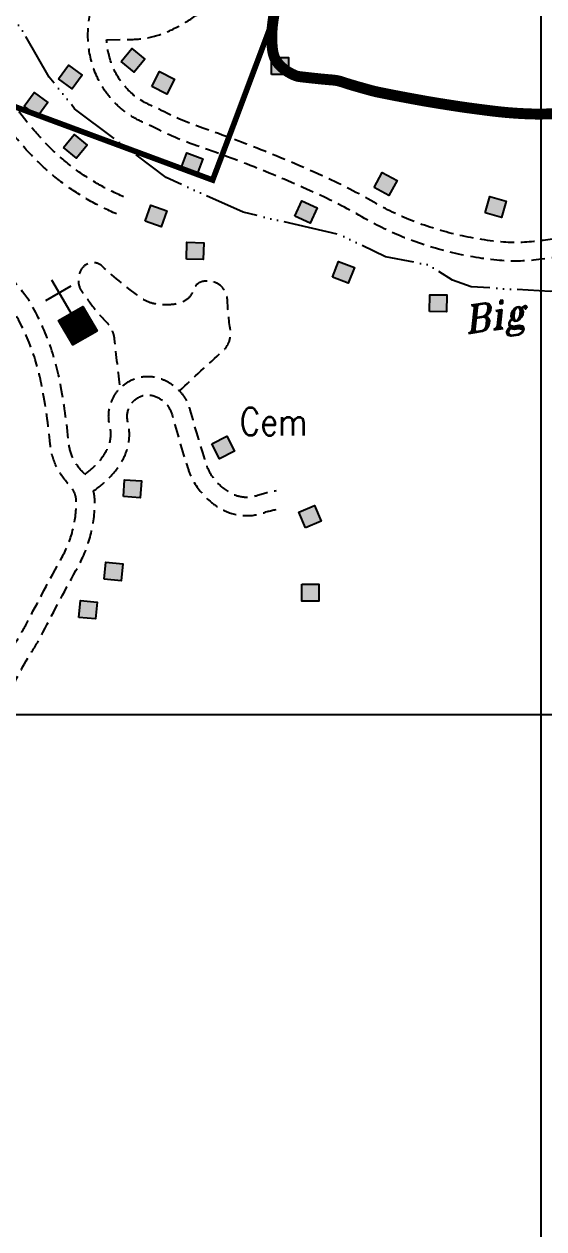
# Model space of a CAD drawing. Header units: inches. Extents: x 10131215 to 10153225, y 3476725 to 3491422.
# Drawn here: x 10149053 to 10150005, y 3481059 to 3483264 of the extents above; entities that cross this region are included whole.
import ezdxf

# ---------------------------------------------------------------- set-up
doc = ezdxf.new("R2010")
doc.units = ezdxf.units.IN
doc.header["$LTSCALE"] = 100
doc.header["$MEASUREMENT"] = 0
for name, pattern in [('CENTER2', [1.125, 0.75, -0.125, 0.125, -0.125]), ('DASHED2', [0.375, 0.25, -0.125]), ('STREAM', [1.5, 1, -0.125, 0, -0.125, 0, -0.125, 0, -0.125])]:
    doc.linetypes.add(name, pattern=pattern)
doc.layers.get('0').update_dxf_attribs({"color": 60, "linetype": 'CONTINUOUS'})
for name, color, linetype in [('BOUNDARY-CITY', 251, 'CENTER2'), ('BUILDINGS', 7, 'CONTINUOUS'), ('CEMETERIES', 7, 'DASHED2'), ('GRID COORDINATES-VA SOUTH NAD27', 252, 'CONTINUOUS'), ('OUTCROP-UPPER MASON-IMBODEN', 7, 'CONTINUOUS'), ('ROADS', 34, 'DASHED2'), ('WATER-SURFACE', 140, 'STREAM')]:
    doc.layers.add(name, color=color, linetype=linetype)
doc.styles.add('ROMANS', font='ROMANS.SHX')
doc.styles.add('ROMANT', font='ROMANT.SHX', dxfattribs={"width": 2063.613351134578, "height": 165.0890680907663})

# ---------------------------------------------------------------- blocks, each defined once
blk = doc.blocks.new('*X73')
at = {"color": 0}
for p, q in [((47489.65990348421, 45184.55070736015), (47541.28499398167, 45184.55070736015)), ((47489.65990348421, 45184.34420699816), (47541.28499398167, 45184.34420699816)), ((47489.65990348421, 45184.13770663617), (47541.28499398167, 45184.13770663617)), ((47489.65990348421, 45183.93120627418), (47541.28499398167, 45183.93120627418)), ((47489.65990348421, 45183.72470591219), (47541.28499398167, 45183.72470591219)), ((47489.65990348421, 45183.5182055502), (47541.28499398167, 45183.5182055502)), ((47489.65990348421, 45183.31170518821), (47541.28499398167, 45183.31170518821)), ((47489.65990348421, 45183.10520482623), (47541.28499398167, 45183.10520482623)), ((47489.65990348421, 45182.89870446423), (47541.28499398167, 45182.89870446423)), ((47489.65990348421, 45182.69220410225), (47541.28499398167, 45182.69220410225)), ((47489.65990348421, 45182.48570374025), (47541.28499398167, 45182.48570374025)), ((47489.65990348421, 45182.27920337826), (47541.28499398167, 45182.27920337826)), ((47489.65990348421, 45182.07270301627), (47541.28499398167, 45182.07270301627)), ((47489.65990348421, 45181.86620265427), (47541.28499398167, 45181.86620265427)), ((47489.65990348421, 45181.65970229229), (47541.28499398167, 45181.65970229229)), ((47489.65990348421, 45181.4532019303), (47541.28499398167, 45181.4532019303)), ((47489.65990348421, 45181.24670156831), (47541.28499398167, 45181.24670156831)), ((47489.65990348421, 45181.04020120632), (47541.28499398167, 45181.04020120632)), ((47489.65990348421, 45180.83370084433), (47541.28499398167, 45180.83370084433)), ((47489.65990348421, 45180.62720048234), (47541.28499398167, 45180.62720048234)), ((47489.65990348421, 45180.42070012035), (47541.28499398167, 45180.42070012035)), ((47489.65990348421, 45180.21419975837), (47541.28499398167, 45180.21419975837)), ((47489.65990348421, 45180.00769939637), (47541.28499398167, 45180.00769939637)), ((47489.65990348421, 45179.80119903439), (47541.28499398167, 45179.80119903439)), ((47489.65990348421, 45179.59469867239), (47541.28499398167, 45179.59469867239)), ((47489.65990348421, 45179.38819831041), (47541.28499398167, 45179.38819831041)), ((47489.65990348421, 45179.18169794841), (47541.28499398167, 45179.18169794841)), ((47489.65990348421, 45178.97519758643), (47541.28499398167, 45178.97519758643)), ((47489.65990348421, 45178.76869722443), (47541.28499398167, 45178.76869722443)), ((47489.65990348421, 45178.56219686244), (47541.28499398167, 45178.56219686244)), ((47489.65990348421, 45178.35569650045), (47541.28499398167, 45178.35569650045)), ((47489.65990348421, 45178.14919613846), (47541.28499398167, 45178.14919613846)), ((47489.65990348421, 45177.94269577647), (47541.28499398167, 45177.94269577647)), ((47489.65990348421, 45177.73619541448), (47541.28499398167, 45177.73619541448)), ((47489.65990348421, 45177.5296950525), (47541.28499398167, 45177.5296950525)), ((47489.65990348421, 45177.32319469051), (47541.28499398167, 45177.32319469051)), ((47489.65990348421, 45177.11669432851), (47541.28499398167, 45177.11669432851)), ((47489.65990348421, 45176.91019396653), (47541.28499398167, 45176.91019396653)), ((47489.65990348421, 45176.70369360453), (47541.28499398167, 45176.70369360453)), ((47489.65990348421, 45176.49719324255), (47541.28499398167, 45176.49719324255)), ((47489.65990348421, 45176.29069288056), (47541.28499398167, 45176.29069288056)), ((47489.65990348421, 45176.08419251857), (47541.28499398167, 45176.08419251857)), ((47489.65990348421, 45175.87769215658), (47541.28499398167, 45175.87769215658)), ((47489.65990348421, 45175.67119179458), (47541.28499398167, 45175.67119179458)), ((47489.65990348421, 45175.46469143259), (47541.28499398167, 45175.46469143259)), ((47489.65990348421, 45175.2581910706), (47541.28499398167, 45175.2581910706)), ((47489.65990348421, 45175.05169070861), (47541.28499398167, 45175.05169070861)), ((47489.65990348421, 45174.84519034663), (47541.28499398167, 45174.84519034663)), ((47489.65990348421, 45174.63868998464), (47541.28499398167, 45174.63868998464)), ((47489.65990348421, 45174.43218962265), (47541.28499398167, 45174.43218962265)), ((47489.65990348421, 45174.22568926066), (47541.28499398167, 45174.22568926066)), ((47489.65990348421, 45174.01918889867), (47541.28499398167, 45174.01918889867)), ((47489.65990348421, 45173.81268853667), (47541.28499398167, 45173.81268853667)), ((47489.65990348421, 45173.60618817469), (47541.28499398167, 45173.60618817469)), ((47489.65990348421, 45173.3996878127), (47541.28499398167, 45173.3996878127)), ((47489.65990348421, 45173.19318745071), (47541.28499398167, 45173.19318745071)), ((47489.65990348421, 45172.98668708872), (47541.28499398167, 45172.98668708872)), ((47489.65990348421, 45172.78018672673), (47541.28499398167, 45172.78018672673)), ((47489.65990348421, 45172.57368636473), (47541.28499398167, 45172.57368636473)), ((47489.65990348421, 45172.36718600275), (47541.28499398167, 45172.36718600275)), ((47489.65990348421, 45172.16068564076), (47541.28499398167, 45172.16068564076)), ((47489.65990348421, 45171.95418527877), (47541.28499398167, 45171.95418527877)), ((47489.65990348421, 45171.74768491678), (47541.28499398167, 45171.74768491678)), ((47489.65990348421, 45171.54118455479), (47541.28499398167, 45171.54118455479)), ((47489.65990348421, 45171.3346841928), (47541.28499398167, 45171.3346841928)), ((47489.65990348421, 45171.12818383081), (47541.28499398167, 45171.12818383081)), ((47489.65990348421, 45170.92168346882), (47541.28499398167, 45170.92168346882)), ((47489.65990348421, 45170.71518310683), (47541.28499398167, 45170.71518310683)), ((47489.65990348421, 45170.50868274484), (47541.28499398167, 45170.50868274484)), ((47489.65990348421, 45170.30218238285), (47541.28499398167, 45170.30218238285)), ((47489.65990348421, 45170.09568202086), (47541.28499398167, 45170.09568202086)), ((47489.65990348421, 45169.88918165887), (47541.28499398167, 45169.88918165887)), ((47489.65990348421, 45169.68268129688), (47541.28499398167, 45169.68268129688)), ((47489.65990348421, 45169.4761809349), (47541.28499398167, 45169.4761809349)), ((47489.65990348421, 45169.2696805729), (47541.28499398167, 45169.2696805729)), ((47489.65990348421, 45169.06318021091), (47541.28499398167, 45169.06318021091)), ((47489.65990348421, 45168.85667984892), (47541.28499398167, 45168.85667984892)), ((47489.65990348421, 45168.65017948693), (47541.28499398167, 45168.65017948693)), ((47489.65990348421, 45168.44367912494), (47541.28499398167, 45168.44367912494)), ((47489.65990348421, 45168.23717876295), (47541.28499398167, 45168.23717876295)), ((47489.65990348421, 45168.03067840097), (47541.28499398167, 45168.03067840097)), ((47489.65990348421, 45167.82417803897), (47541.28499398167, 45167.82417803897)), ((47489.65990348421, 45167.61767767699), (47541.28499398167, 45167.61767767699)), ((47489.65990348421, 45167.41117731499), (47541.28499398167, 45167.41117731499)), ((47489.65990348421, 45167.20467695301), (47541.28499398167, 45167.20467695301)), ((47489.65990348421, 45166.99817659101), (47541.28499398167, 45166.99817659101)), ((47489.65990348421, 45166.79167622903), (47541.28499398167, 45166.79167622903)), ((47489.65990348421, 45166.58517586704), (47541.28499398167, 45166.58517586704)), ((47489.65990348421, 45166.37867550505), (47541.28499398167, 45166.37867550505)), ((47489.65990348421, 45166.17217514305), (47541.28499398167, 45166.17217514305)), ((47489.65990348421, 45165.96567478106), (47541.28499398167, 45165.96567478106)), ((47489.65990348421, 45165.75917441907), (47541.28499398167, 45165.75917441907)), ((47489.65990348421, 45165.55267405708), (47541.28499398167, 45165.55267405708)), ((47489.65990348421, 45165.34617369509), (47541.28499398167, 45165.34617369509)), ((47489.65990348421, 45165.13967333311), (47541.28499398167, 45165.13967333311)), ((47489.65990348421, 45164.93317297111), (47541.28499398167, 45164.93317297111)), ((47489.65990348421, 45164.72667260913), (47541.28499398167, 45164.72667260913)), ((47489.65990348421, 45164.52017224713), (47541.28499398167, 45164.52017224713)), ((47489.65990348421, 45164.31367188515), (47541.28499398167, 45164.31367188515)), ((47489.65990348421, 45164.10717152315), (47541.28499398167, 45164.10717152315)), ((47489.65990348421, 45163.90067116117), (47541.28499398167, 45163.90067116117)), ((47489.65990348421, 45163.69417079918), (47541.28499398167, 45163.69417079918)), ((47489.65990348421, 45163.48767043719), (47541.28499398167, 45163.48767043719)), ((47489.65990348421, 45163.2811700752), (47541.28499398167, 45163.2811700752)), ((47489.65990348421, 45163.0746697132), (47541.28499398167, 45163.0746697132)), ((47489.65990348421, 45162.86816935121), (47541.28499398167, 45162.86816935121)), ((47489.65990348421, 45162.66166898923), (47541.28499398167, 45162.66166898923)), ((47489.65990348421, 45162.45516862724), (47541.28499398167, 45162.45516862724)), ((47489.65990348421, 45162.24866826525), (47541.28499398167, 45162.24866826525)), ((47489.65990348421, 45162.04216790326), (47541.28499398167, 45162.04216790326)), ((47489.65990348421, 45161.83566754127), (47541.28499398167, 45161.83566754127)), ((47489.65990348421, 45161.62916717927), (47541.28499398167, 45161.62916717927)), ((47489.65990348421, 45161.42266681729), (47541.28499398167, 45161.42266681729)), ((47489.65990348421, 45161.2161664553), (47541.28499398167, 45161.2161664553)), ((47489.65990348421, 45161.00966609331), (47541.28499398167, 45161.00966609331)), ((47489.65990348421, 45160.80316573132), (47541.28499398167, 45160.80316573132)), ((47489.65990348421, 45160.59666536933), (47541.28499398167, 45160.59666536933)), ((47489.65990348421, 45160.39016500734), (47541.28499398167, 45160.39016500734)), ((47489.65990348421, 45160.18366464534), (47541.28499398167, 45160.18366464534)), ((47489.65990348421, 45159.97716428336), (47541.28499398167, 45159.97716428336)), ((47489.65990348421, 45159.77066392136), (47541.28499398167, 45159.77066392136)), ((47489.65990348421, 45159.56416355938), (47541.28499398167, 45159.56416355938)), ((47489.65990348421, 45159.35766319738), (47541.28499398167, 45159.35766319738)), ((47489.65990348421, 45159.1511628354), (47541.28499398167, 45159.1511628354)), ((47489.65990348421, 45158.9446624734), (47541.28499398167, 45158.9446624734)), ((47489.65990348421, 45158.73816211142), (47541.28499398167, 45158.73816211142)), ((47489.65990348421, 45158.53166174943), (47541.28499398167, 45158.53166174943)), ((47489.65990348421, 45158.32516138744), (47541.28499398167, 45158.32516138744)), ((47489.65990348421, 45158.11866102545), (47541.28499398167, 45158.11866102545)), ((47489.65990348421, 45157.91216066346), (47541.28499398167, 45157.91216066346)), ((47489.65990348421, 45157.70566030147), (47541.28499398167, 45157.70566030147)), ((47489.65990348421, 45157.49915993948), (47541.28499398167, 45157.49915993948)), ((47489.65990348421, 45157.2926595775), (47541.28499398167, 45157.2926595775)), ((47489.65990348421, 45157.08615921551), (47541.28499398167, 45157.08615921551)), ((47489.65990348421, 45156.87965885352), (47541.28499398167, 45156.87965885352)), ((47489.65990348421, 45156.67315849152), (47541.28499398167, 45156.67315849152)), ((47489.65990348421, 45156.46665812952), (47541.28499398167, 45156.46665812952)), ((47489.65990348421, 45156.26015776754), (47541.28499398167, 45156.26015776754)), ((47489.65990348421, 45156.05365740554), (47541.28499398167, 45156.05365740554)), ((47489.65990348421, 45155.84715704356), (47541.28499398167, 45155.84715704356)), ((47489.65990348421, 45155.64065668157), (47541.28499398167, 45155.64065668157)), ((47489.65990348421, 45155.43415631958), (47541.28499398167, 45155.43415631958)), ((47489.65990348421, 45155.22765595759), (47541.28499398167, 45155.22765595759)), ((47489.65990348421, 45155.0211555956), (47541.28499398167, 45155.0211555956)), ((47489.65990348421, 45154.81465523361), (47541.28499398167, 45154.81465523361)), ((47489.65990348421, 45154.60815487162), (47541.28499398167, 45154.60815487162)), ((47489.65990348421, 45154.40165450964), (47541.28499398167, 45154.40165450964)), ((47489.65990348421, 45154.19515414764), (47541.28499398167, 45154.19515414764)), ((47489.65990348421, 45153.98865378566), (47541.28499398167, 45153.98865378566)), ((47489.65990348421, 45153.78215342366), (47541.28499398167, 45153.78215342366)), ((47489.65990348421, 45153.57565306167), (47541.28499398167, 45153.57565306167)), ((47489.65990348421, 45153.36915269968), (47541.28499398167, 45153.36915269968)), ((47489.65990348421, 45153.16265233769), (47541.28499398167, 45153.16265233769)), ((47489.65990348421, 45152.9561519757), (47541.28499398167, 45152.9561519757)), ((47489.65990348421, 45152.74965161371), (47541.28499398167, 45152.74965161371)), ((47489.65990348421, 45152.54315125172), (47541.28499398167, 45152.54315125172)), ((47489.65990348421, 45152.33665088973), (47541.28499398167, 45152.33665088973)), ((47489.65990348421, 45152.13015052774), (47541.28499398167, 45152.13015052774)), ((47489.65990348421, 45151.92365016575), (47541.28499398167, 45151.92365016575)), ((47489.65990348421, 45151.71714980377), (47541.28499398167, 45151.71714980377)), ((47489.65990348421, 45151.51064944178), (47541.28499398167, 45151.51064944178)), ((47489.65990348421, 45151.30414907978), (47541.28499398167, 45151.30414907978)), ((47489.65990348421, 45151.0976487178), (47541.28499398167, 45151.0976487178)), ((47489.65990348421, 45150.8911483558), (47541.28499398167, 45150.8911483558)), ((47489.65990348421, 45150.68464799382), (47541.28499398167, 45150.68464799382)), ((47489.65990348421, 45150.47814763182), (47541.28499398167, 45150.47814763182)), ((47489.65990348421, 45150.27164726984), (47541.28499398167, 45150.27164726984)), ((47489.65990348421, 45150.06514690784), (47541.28499398167, 45150.06514690784)), ((47489.65990348421, 45149.85864654585), (47541.28499398167, 45149.85864654585)), ((47489.65990348421, 45149.65214618386), (47541.28499398167, 45149.65214618386)), ((47489.65990348421, 45149.44564582187), (47541.28499398167, 45149.44564582187)), ((47489.65990348421, 45149.23914545988), (47541.28499398167, 45149.23914545988)), ((47489.65990348421, 45149.0326450979), (47541.28499398167, 45149.0326450979)), ((47489.65990348421, 45148.82614473591), (47541.28499398167, 45148.82614473591)), ((47489.65990348421, 45148.61964437392), (47541.28499398167, 45148.61964437392)), ((47489.65990348421, 45148.41314401193), (47541.28499398167, 45148.41314401193)), ((47489.65990348421, 45148.20664364994), (47541.28499398167, 45148.20664364994)), ((47489.65990348421, 45148.00014328794), (47541.28499398167, 45148.00014328794)), ((47489.65990348421, 45147.79364292596), (47541.28499398167, 45147.79364292596)), ((47489.65990348421, 45147.58714256397), (47541.28499398167, 45147.58714256397)), ((47489.65990348421, 45147.38064220198), (47541.28499398167, 45147.38064220198)), ((47489.65990348421, 45147.17414183998), (47541.28499398167, 45147.17414183998)), ((47489.65990348421, 45146.967641478), (47541.28499398167, 45146.967641478)), ((47489.65990348421, 45146.761141116), (47541.28499398167, 45146.761141116)), ((47489.65990348421, 45146.55464075402), (47541.28499398167, 45146.55464075402)), ((47489.65990348421, 45146.34814039203), (47541.28499398167, 45146.34814039203)), ((47489.65990348421, 45146.14164003004), (47541.28499398167, 45146.14164003004)), ((47489.65990348421, 45145.93513966805), (47541.28499398167, 45145.93513966805)), ((47489.65990348421, 45145.72863930606), (47541.28499398167, 45145.72863930606)), ((47489.65990348421, 45145.52213894407), (47541.28499398167, 45145.52213894407)), ((47489.65990348421, 45145.31563858208), (47541.28499398167, 45145.31563858208)), ((47489.65990348421, 45145.10913822009), (47541.28499398167, 45145.10913822009)), ((47489.65990348421, 45144.9026378581), (47541.28499398167, 45144.9026378581)), ((47489.65990348421, 45144.69613749611), (47541.28499398167, 45144.69613749611)), ((47489.65990348421, 45144.48963713412), (47541.28499398167, 45144.48963713412)), ((47489.65990348421, 45144.28313677213), (47541.28499398167, 45144.28313677213)), ((47489.65990348421, 45144.07663641014), (47541.28499398167, 45144.07663641014)), ((47489.65990348421, 45143.87013604814), (47541.28499398167, 45143.87013604814)), ((47489.65990348421, 45143.66363568616), (47541.28499398167, 45143.66363568616)), ((47489.65990348421, 45143.45713532417), (47541.28499398167, 45143.45713532417)), ((47489.65990348421, 45143.25063496218), (47541.28499398167, 45143.25063496218)), ((47489.65990348421, 45143.04413460019), (47541.28499398167, 45143.04413460019)), ((47489.65990348421, 45142.8376342382), (47541.28499398167, 45142.8376342382)), ((47489.65990348421, 45142.63113387621), (47541.28499398167, 45142.63113387621)), ((47489.65990348421, 45142.42463351422), (47541.28499398167, 45142.42463351422)), ((47489.65990348421, 45142.21813315224), (47541.28499398167, 45142.21813315224)), ((47489.65990348421, 45142.01163279024), (47541.28499398167, 45142.01163279024)), ((47489.65990348421, 45141.80513242826), (47541.28499398167, 45141.80513242826)), ((47489.65990348421, 45141.59863206626), (47541.28499398167, 45141.59863206626)), ((47489.65990348421, 45141.39213170428), (47541.28499398167, 45141.39213170428)), ((47489.65990348421, 45141.18563134228), (47541.28499398167, 45141.18563134228)), ((47489.65990348421, 45140.97913098029), (47541.28499398167, 45140.97913098029)), ((47489.65990348421, 45140.7726306183), (47541.28499398167, 45140.7726306183)), ((47489.65990348421, 45140.56613025631), (47541.28499398167, 45140.56613025631)), ((47489.65990348421, 45140.35962989432), (47541.28499398167, 45140.35962989432)), ((47489.65990348421, 45140.15312953233), (47541.28499398167, 45140.15312953233)), ((47489.65990348421, 45139.94662917034), (47541.28499398167, 45139.94662917034)), ((47489.65990348421, 45139.74012880835), (47541.28499398167, 45139.74012880835)), ((47489.65990348421, 45139.53362844636), (47541.28499398167, 45139.53362844636)), ((47489.65990348421, 45139.32712808438), (47541.28499398167, 45139.32712808438)), ((47489.65990348421, 45139.12062772238), (47541.28499398167, 45139.12062772238)), ((47489.65990348421, 45138.9141273604), (47541.28499398167, 45138.9141273604)), ((47489.65990348421, 45138.7076269984), (47541.28499398167, 45138.7076269984)), ((47489.65990348421, 45138.50112663642), (47541.28499398167, 45138.50112663642)), ((47489.65990348421, 45138.29462627443), (47541.28499398167, 45138.29462627443)), ((47489.65990348421, 45138.08812591244), (47541.28499398167, 45138.08812591244)), ((47489.65990348421, 45137.88162555044), (47541.28499398167, 45137.88162555044)), ((47489.65990348421, 45137.67512518845), (47541.28499398167, 45137.67512518845)), ((47489.65990348421, 45137.46862482646), (47541.28499398167, 45137.46862482646)), ((47489.65990348421, 45137.26212446447), (47541.28499398167, 45137.26212446447)), ((47489.65990348421, 45137.05562410248), (47541.28499398167, 45137.05562410248)), ((47489.65990348421, 45136.8491237405), (47541.28499398167, 45136.8491237405)), ((47489.65990348421, 45136.64262337851), (47541.28499398167, 45136.64262337851)), ((47489.65990348421, 45136.43612301652), (47541.28499398167, 45136.43612301652)), ((47489.65990348421, 45136.22962265453), (47541.28499398167, 45136.22962265453)), ((47489.65990348421, 45136.02312229254), (47541.28499398167, 45136.02312229254)), ((47489.65990348421, 45135.81662193054), (47541.28499398167, 45135.81662193054)), ((47489.65990348421, 45135.61012156856), (47541.28499398167, 45135.61012156856)), ((47489.65990348421, 45135.40362120657), (47541.28499398167, 45135.40362120657)), ((47489.65990348421, 45135.19712084458), (47541.28499398167, 45135.19712084458)), ((47489.65990348421, 45134.99062048259), (47541.28499398167, 45134.99062048259)), ((47489.65990348421, 45134.7841201206), (47541.28499398167, 45134.7841201206)), ((47489.65990348421, 45134.5776197586), (47541.28499398167, 45134.5776197586)), ((47489.65990348421, 45134.37111939661), (47541.28499398167, 45134.37111939661)), ((47489.65990348421, 45134.16461903463), (47541.28499398167, 45134.16461903463)), ((47489.65990348421, 45133.95811867264), (47541.28499398167, 45133.95811867264)), ((47489.65990348421, 45133.75161831065), (47541.28499398167, 45133.75161831065)), ((47489.65990348421, 45133.54511794866), (47541.28499398167, 45133.54511794866))]:
    blk.add_line(p, q, dxfattribs=at)

msp = doc.modelspace()

# ---------------------------------------------------------------- linework, layer by layer
at = {"layer": 'BOUNDARY-CITY', "const_width": 10.31836099444564, "flags": 128}
msp.add_lwpolyline([(10148420.7975806, 3484951.721330016), (10148777.87067651, 3485880.10175654), (10148796.50225871, 3485897.265480484), (10149368.43916461, 3485676.570460548), (10150282.51645426, 3485316.317042068), (10149776.27065131, 3483985.250213319), (10149438.2556943, 3483084.762085109), (10149398.06912897, 3482978.840467793), (10148582.08837377, 3483281.322876906), (10147875.75720789, 3483547.01629826), (10148313.02871487, 3484683.635229542)], close=True, dxfattribs=at)
at = {"layer": 'BUILDINGS'}
for p, q in [((10149092.43220118, 3482758.206763051), (10149139.25397004, 3482785.273005308)), ((10149151.54650684, 3482712.923898888), (10149103.84129836, 3482795.448921168))]:
    msp.add_line(p, q, dxfattribs=at)
for points in [[(10149230.38763166, 3483195.675115033), (10149249.80533106, 3483219.782585095), (10149273.91280112, 3483200.364885702), (10149254.49510172, 3483176.25741564)], [(10149505.75983193, 3483172.185231105), (10149505.75983193, 3483203.140314088), (10149536.71491491, 3483203.140314088), (10149536.71491491, 3483172.185231105)], [(10149115.94105686, 3483163.936249253), (10149134.1535497, 3483188.966676076), (10149159.18397652, 3483170.754183234), (10149140.97148368, 3483145.723756411)], [(10149286.83281781, 3483150.08112697), (10149300.81264424, 3483177.699628295), (10149328.43114557, 3483163.719801863), (10149314.45131913, 3483136.101300538)], [(10149052.93224774, 3483114.114527557), (10149071.379518, 3483138.972431382), (10149096.23742182, 3483120.525161125), (10149077.79015156, 3483095.6672573)], [(10149124.81855501, 3483038.509349374), (10149144.5547798, 3483062.356751611), (10149168.40218204, 3483042.62052682), (10149148.66595725, 3483018.773124583)], [(10149339.94693695, 3482999.449288602), (10149350.94771513, 3483028.38369791), (10149379.88212444, 3483017.382919732), (10149368.88134626, 3482988.448510424)], [(10149693.80563064, 3482965.29187627), (10149708.56051575, 3482992.50419936), (10149735.77283884, 3482977.749314252), (10149721.01795373, 3482950.536991162)], [(10149548.50948633, 3482912.495948866), (10149561.37785643, 3482940.649495952), (10149589.53140351, 3482927.781125852), (10149576.66303341, 3482899.627578767)], [(10149897.14508143, 3482918.920494531), (10149905.64419962, 3482948.685946864), (10149935.40965195, 3482940.186828678), (10149926.91053377, 3482910.421376345)], [(10149274.70053619, 3482903.672100706), (10149285.14946772, 3482932.810340056), (10149314.28770707, 3482922.361408527), (10149303.83877554, 3482893.223169177)], [(10149350.08057417, 3482834.082404171), (10149350.98123092, 3482865.024381805), (10149381.92320856, 3482864.123725049), (10149381.0225518, 3482833.181747415)], [(10149617.612591, 3482800.979029873), (10149628.77346847, 3482829.852061867), (10149657.64650047, 3482818.691184394), (10149646.48562299, 3482789.8181524)], [(10149795.49812907, 3482737.911583291), (10149795.88478571, 3482768.864251337), (10149826.83745375, 3482768.477594696), (10149826.45079711, 3482737.52492665)], [(10149141.74647564, 3482676.868357546), (10149115.90908389, 3482721.56434352), (10149160.60506986, 3482747.401735265), (10149186.44246161, 3482702.705749291)], [(10149396.66039931, 3482495.733498076), (10149424.25284354, 3482509.764684189), (10149438.28402966, 3482482.172239956), (10149410.69158542, 3482468.141053843)], [(10149234.69725158, 3482399.239879874), (10149236.64720398, 3482430.133485169), (10149267.54080928, 3482428.183532765), (10149265.59085687, 3482397.28992747)], [(10149568.43103925, 3482342.228801212), (10149556.09493166, 3482370.61960275), (10149584.48573319, 3482382.955710343), (10149596.82184079, 3482354.564908805)], [(10149199.57394466, 3482248.283839414), (10149202.67778684, 3482279.082919371), (10149233.4768668, 3482275.979077187), (10149230.37302461, 3482245.17999723)], [(10149561.65203308, 3482239.023800271), (10149592.60711606, 3482239.023800271), (10149592.60711606, 3482208.068717288), (10149561.65203308, 3482208.068717288)], [(10149153.01391465, 3482178.101107485), (10149155.87928201, 3482208.923288336), (10149186.70146286, 3482206.057920974), (10149183.8360955, 3482175.235740123)]]:
    msp.add_lwpolyline(points, close=True, dxfattribs=at)
for points in [[(10149249.80533106, 3483219.782585095), (10149273.91280112, 3483200.364885702), (10149230.38763166, 3483195.675115033), (10149254.49510172, 3483176.25741564)], [(10149505.75983193, 3483203.140314088), (10149536.71491491, 3483203.140314088), (10149505.75983193, 3483172.185231105), (10149536.71491491, 3483172.185231105)], [(10149134.1535497, 3483188.966676076), (10149159.18397652, 3483170.754183234), (10149115.94105686, 3483163.936249253), (10149140.97148368, 3483145.723756411)], [(10149300.81264424, 3483177.699628295), (10149328.43114557, 3483163.719801863), (10149286.83281781, 3483150.08112697), (10149314.45131913, 3483136.101300538)], [(10149071.379518, 3483138.972431382), (10149096.23742182, 3483120.525161125), (10149052.93224774, 3483114.114527557), (10149077.79015156, 3483095.6672573)], [(10149144.5547798, 3483062.356751611), (10149168.40218204, 3483042.62052682), (10149124.81855501, 3483038.509349374), (10149148.66595725, 3483018.773124583)], [(10149350.94771513, 3483028.38369791), (10149379.88212444, 3483017.382919732), (10149339.94693695, 3482999.449288602), (10149368.88134626, 3482988.448510424)], [(10149708.56051575, 3482992.50419936), (10149735.77283884, 3482977.749314252), (10149693.80563064, 3482965.29187627), (10149721.01795373, 3482950.536991162)], [(10149561.37785643, 3482940.649495952), (10149589.53140351, 3482927.781125852), (10149548.50948633, 3482912.495948866), (10149576.66303341, 3482899.627578767)], [(10149905.64419962, 3482948.685946864), (10149935.40965195, 3482940.186828678), (10149897.14508143, 3482918.920494531), (10149926.91053377, 3482910.421376345)], [(10149285.14946772, 3482932.810340056), (10149314.28770707, 3482922.361408527), (10149274.70053619, 3482903.672100706), (10149303.83877554, 3482893.223169177)], [(10149350.98123092, 3482865.024381805), (10149381.92320856, 3482864.123725049), (10149350.08057417, 3482834.082404171), (10149381.0225518, 3482833.181747415)], [(10149628.77346847, 3482829.852061867), (10149657.64650047, 3482818.691184394), (10149617.612591, 3482800.979029873), (10149646.48562299, 3482789.8181524)], [(10149795.88478571, 3482768.864251337), (10149826.83745375, 3482768.477594696), (10149795.49812907, 3482737.911583291), (10149826.45079711, 3482737.52492665)], [(10149424.25284354, 3482509.764684189), (10149438.28402966, 3482482.172239956), (10149396.66039931, 3482495.733498076), (10149410.69158542, 3482468.141053843)], [(10149236.64720398, 3482430.133485169), (10149267.54080928, 3482428.183532765), (10149234.69725158, 3482399.239879874), (10149265.59085687, 3482397.28992747)], [(10149556.09493166, 3482370.61960275), (10149584.48573319, 3482382.955710343), (10149568.43103925, 3482342.228801212), (10149596.82184079, 3482354.564908805)], [(10149202.67778684, 3482279.082919371), (10149233.4768668, 3482275.979077187), (10149199.57394466, 3482248.283839414), (10149230.37302461, 3482245.17999723)], [(10149592.60711606, 3482239.023800271), (10149592.60711606, 3482208.068717288), (10149561.65203308, 3482239.023800271), (10149561.65203308, 3482208.068717288)], [(10149155.87928201, 3482208.923288336), (10149186.70146286, 3482206.057920974), (10149153.01391465, 3482178.101107485), (10149183.8360955, 3482175.235740123)]]:
    msp.add_solid(points, dxfattribs=at)
at = {"layer": 'CEMETERIES', "flags": 128}
msp.add_lwpolyline([(10149337.35259869, 3482592.713391926, -0.007433218644110623), (10149416.46473647, 3482665.359270135, 0.251846716537976), (10149430.50166201, 3482703.889053637, -0.02368141070666415), (10149425.02617096, 3482760.573120104, 0.2550588631201348), (10149407.76885054, 3482788.855816043, 0.2096356780781449), (10149377.21113719, 3482792.237254452, 0.2479085054441643), (10149362.76033438, 3482777.65078807, -0.2608372001397274), (10149337.54064893, 3482753.402202689, -0.1195597891424081), (10149289.67903147, 3482752.605186696, -0.1004538529563666), (10149268.00338685, 3482762.334871879, -0.03065918474184206), (10149196.02784042, 3482820.950587144, 0.4644082817957934), (10149158.19870281, 3482816.187028257, 0.3100981603596943), (10149159.30270132, 3482773.411393017, 0.009465179182662388), (10149184.79772665, 3482739.552090859, 0.03330316388253024), (10149202.51545028, 3482719.787448818, -0.1741956949891475), (10149217.88587177, 3482688.191069249, 0.002343357452612511), (10149228.20817225, 3482597.181056018, 3.071325777100122)], format="xyb", dxfattribs=at)
at = {"layer": 'GRID COORDINATES-VA SOUTH NAD27'}
for p, q in [((10150000, 3476730), (10150000, 3490730)), ((10153220, 3482000), (10131220, 3482000))]:
    msp.add_line(p, q, dxfattribs=at)
at = {"layer": 'OUTCROP-UPPER MASON-IMBODEN', "const_width": 20.0005703370209}
msp.add_lwpolyline([(10150039.70620729, 3483101.457052645, -0.01317307613414893), (10150008.61977829, 3483099.761167071, -0.01502800358486865), (10149981.32849378, 3483099.812979867, -0.01091639767391769), (10149944.85264084, 3483101.776697631, -0.01188674196096301), (10149911.47070681, 3483105.105444868, -0.00250243047913976), (10149870.37380022, 3483110.401689501, -0.004507130403343228), (10149847.59928876, 3483113.661876998, -0.001422730608437919), (10149815.66369678, 3483118.620661688, -0.002577379096196427), (10149798.05741648, 3483121.498901329, -0.003255669086028084), (10149775.03154898, 3483125.539463967, -0.001901362622549224), (10149735.67849853, 3483132.864269697, -0.004023944443541694), (10149701.55538846, 3483139.634955902, -0.01222957972336743), (10149690.40458104, 3483142.226808387, -0.004712331850670574), (10149686.50895365, 3483143.272577025, -0.0007791046541396879), (10149663.01806032, 3483149.856048795, -0.01163427628990804), (10149635.00724316, 3483158.46167574, 0.03447647124168379), (10149625.42205878, 3483160.933837271, 0.02615170503738266), (10149617.98869528, 3483161.914705229, -0.00678426968879076), (10149589.2283412, 3483164.581887741, -0.001829017428817359), (10149563.36760375, 3483167.430246439, -0.006391837595584475), (10149555.98170493, 3483168.366888394, -0.06029149334807474), (10149549.9749884, 3483169.960703267, -0.03136061228983859), (10149539.20661044, 3483175.063174014, -0.0248989296804152), (10149532.02226606, 3483179.517394429, -0.02679828034103053), (10149525.80918396, 3483184.323088636, -0.03177780102111909), (10149519.54049917, 3483190.46861397, -0.03988792687044705), (10149515.29412513, 3483196.030731665, -0.02940861375684771), (10149512.16577467, 3483201.577597332, -0.03749077347957459), (10149510.31295105, 3483206.219562498, -0.02259607696099637), (10149508.6175509, 3483212.601994753, -0.02383134499602962), (10149507.57790587, 3483218.776920081, -0.01277385142228858), (10149506.92371685, 3483225.745602243, -0.01102956021262979), (10149506.55100326, 3483233.842934611, -0.01619651744571171), (10149506.68411169, 3483249.591845263, -0.01873096374982726), (10149507.74943371, 3483263.16976799, -0.008868877970060857), (10149509.21943251, 3483274.115975075, -0.01458428245653872), (10149510.42463646, 3483280.724147392, -0.006724837084308208)], format="xyb", dxfattribs=at)
at = {"layer": 'ROADS', "flags": 128}
for points in [[(10149203.98606766, 3483235.649283121), (10149247.89348396, 3483236.222016576, 0.1099026520184051), (10149323.35954197, 3483254.070068969, 0.0353075805436153), (10149362.7916153, 3483276.757222387, -0.003905741126752843), (10149436.09620705, 3483325.302692721, 0.1016176300360296), (10149534.98618216, 3483423.094580186, 0.08807033983873622), (10149570.94477802, 3483505.21910519, -0.1198847278387234), (10149622.16674018, 3483604.664780264, -0.0440997688028431), (10149648.36945591, 3483629.98746324, 0.1384642373194203), (10149711.45718954, 3483719.227981609, 0.02282223079880486), (10149742.83506968, 3483822.626819073, 0.05674586577121452), (10149750.73807298, 3483880.48598547, 0.659448075018729), (10149681.75820508, 3483911.972974898, -0.02865201202688812), (10149586.85728527, 3483834.984697752, -0.03487433863102145), (10149554.24561625, 3483814.790531354, -0.5797526546143664), (10149509.92370533, 3483843.016979935, 0.04556622770644866), (10149504.38768924, 3483966.384944111, -0.5363805941797934)], [(10150192.12731411, 3482862.704898107, -0.01074852421391402), (10149995.17704606, 3482833.063045694, -0.05759371638366025), (10149918.41070915, 3482832.091151563, -0.06839668932851065), (10149749.6813447, 3482873.243639802, -0.03721555342821108), (10149676.45826812, 3482908.642410211, 0.02391828398435778), (10149590.44906481, 3482953.079598856, 0.02424400600094403), (10149369.13727549, 3483041.614272625, -0.03573496279795274), (10149289.7403204, 3483075.512016353, 0.01668124749824783), (10149271.40173945, 3483084.181427991, -0.1931279861810778), (10149184.54808794, 3483171.793360642, -0.1592513914726531), (10149174.7343918, 3483287.803245392, -0.0479655788314737), (10149202.61766728, 3483370.029339902, 0.02779092304061385), (10149221.98466898, 3483420.378619296, 0.3394880136041538), (10149211.67258338, 3483449.327625286, 0.05935256617714028), (10149169.09964939, 3483470.206166379, 0.01291044296544077), (10149034.52281816, 3483513.538609063, -0.01698308047250891), (10148971.05248381, 3483534.54764803, -0.0230654392296912)], [(10149235.09777172, 3482948.266657418, -0.1188687261554719), (10149071.36236905, 3483069.242041495, -0.03212438506398552), (10149005.2240566, 3483159.233322282, 0.06796769100881728), (10148924.36949852, 3483254.213041156, 0.03951785612812083), (10148888.94746965, 3483281.193876653, 0.04078909522453295)], [(10149221.90908843, 3482916.939061467, -0.1188687261554691), (10149045.35722275, 3483047.383940284, -0.03212438506398765), (10148976.6343212, 3483140.891917571, 0.06796769100881499), (10148901.74351611, 3483228.86601773, 0.02974966499052827), (10148878.62653591, 3483247.197578736, -0.2650425966534429)], [(10151982.73185622, 3483146.870369493, 0.02442243631919185), (10151892.90466409, 3483070.261989076, -0.05611264996629479), (10151823.49500412, 3483018.275988782, -0.02973421402770624), (10151673.78458435, 3482942.018093411, -0.01076322203685626), (10151440.93600252, 3482846.293069458, -0.04542376786288454), (10151304.08288421, 3482807.297295019, -0.03933387132745553), (10151109.34354207, 3482786.191324167, -0.02635772672305252), (10150861.07943795, 3482792.034009685, -0.0332662807096822), (10150695.86997569, 3482815.798737246, -0.01037327545047106), (10150527.6352312, 3482855.224412573, 0.007749525610076544), (10150368.62389012, 3482893.370310201, 0.0983325861704811), (10150193.83506156, 3482897.514910438, -0.01116214963362512), (10149990.83222382, 3482866.7900504, -0.05759371638366248), (10149921.86400163, 3482865.916839029, -0.06839668932852049), (10149762.12203072, 3482904.877212197, -0.03721555342819504), (10149693.4467082, 3482938.077378251, 0.02391828398435908), (10149604.55076109, 3482984.005957467, 0.02424400600094435), (10149380.18140664, 3483073.763623883, -0.03573496279795504), (10149305.24548094, 3483105.756718849, 0.01668124749824506), (10149284.85767387, 3483115.394870064, -0.1931279861808134), (10149215.82763017, 3483185.027573467, -0.08534206310196822), (10149203.98606766, 3483235.649283121)], [(10149163.99220723, 3482440.105044816, 0.02109398485645303), (10149159.54126703, 3482444.977420889, -0.1732454956912725), (10149134.42667847, 3482498.377805856, 0.02256535197451509), (10149118.88623848, 3482607.06266102, 0.08725378261557258), (10149061.80626229, 3482758.278111449, 0.09159188887775391), (10148911.51810953, 3482902.780329122, 0.04548473136575269), (10148808.90010196, 3482957.81191833, 0.06229457369960656)], [(10148505.18095747, 3481451.328821337, 0.005444531707506472), (10148642.70076294, 3481609.419788674, -0.07126625888063105), (10148689.33148525, 3481650.598837262, -0.01974368760192145), (10148838.49758037, 3481740.308008559, -0.01660571875337194), (10148917.68027993, 3481780.398771253, 0.295090579916585), (10148951.84054264, 3481834.756396103, -0.03327678647736521), (10148955.01966271, 3481893.587315357, -0.06065884836053586), (10148991.46204237, 3482041.53381206, -0.05310992076901074), (10149037.28988207, 3482132.044082823, 0.02470096173737042), (10149057.18424766, 3482166.357777575, -0.007271584650787177), (10149122.02773691, 3482287.759204533, 0.1269773373573426), (10149148.35479185, 3482389.750298727, 0.1984173986512004), (10149135.47277931, 3482420.999499956, -0.1732454956912616), (10149100.62172592, 3482495.10215454, 0.02256535197451572), (10149085.51546861, 3482600.750020793, 0.0863875576471178), (10149033.35110088, 3482739.6644995, 0.09089232593858652), (10148892.84108797, 3482874.39054281, 0.0393343387786759), (10148809.31611109, 3482920.512568495, -0.5461934252444991)], [(10149163.99220723, 3482440.105044816, 0.1175347166924089), (10149203.97070591, 3482483.871996416, 0.1896110121635569), (10149209.84299063, 3482528.242205248, -0.3392967006908367), (10149245.76353982, 3482610.698332749, -0.1948615844527627), (10149297.5173175, 3482616.942773546, -0.2659486631015823), (10149356.58064586, 3482557.913753483, 0.01022112457351591), (10149384.90865953, 3482461.853366907, 0.2011868044029709), (10149433.24569582, 3482404.90985658, 0.2051171246857923), (10149480.44763051, 3482401.831769574, -0.04944271525816649), (10149514.81453303, 3482410.280822032, -0.05810307815883108)], [(10149179.72249415, 3482409.748651077, 0.1238203509840014), (10149233.67129488, 3482467.359015818, 0.1896110121635221), (10149242.80956644, 3482536.406359737, -0.3392967006906981), (10149262.20839989, 3482580.93663722, -0.1948615844528349), (10149288.64179299, 3482584.125989758, -0.2659486631015909), (10149323.81640771, 3482548.971801184, 0.01022112457351551), (10149352.53768121, 3482451.578072457, 0.2011868044029874), (10149417.89121002, 3482374.588266944, 0.2051171246857807), (10149491.77950925, 3482369.769886741, -0.05810307815883047), (10149524.62351488, 3482377.244718506, 2.622862795215854)], [(10148545.10753133, 3481445.113580504, 0.004876769931148288), (10148668.56103423, 3481587.360121001, -0.07126625888063196), (10148707.96969826, 3481622.161453775, -0.01974368760192065), (10148854.83792299, 3481710.488654691, -0.01660571875337301), (10148932.00843799, 3481749.560617651, 0.2950905799165874), (10148985.80236455, 3481835.160361007, -0.03327678647736505), (10148988.737569, 3481889.476990527, -0.06065884836053514), (10149023.2143921, 3482029.443626634, -0.05310992076900985), (10149065.78988873, 3482113.530470907, 0.02470096173737792), (10149087.36744489, 3482150.747315875, -0.007271584650785229), (10149151.74527637, 3482271.276893484, 0.1269773373573737), (10149182.31958247, 3482389.721685746, 0.06477387652978733), (10149179.72249415, 3482409.748651077, -0.1732454956912725)]]:
    msp.add_lwpolyline(points, format="xyb", dxfattribs=at)
at = {"layer": 'WATER-SURFACE', "flags": 128}
msp.add_lwpolyline([(10151982.73185622, 3483212.141187959), (10151960.1173588, 3483195.059505086), (10151927.39799085, 3483151.994582195), (10151842.62414179, 3483077.086499092), (10151664.95805747, 3482957.838295247), (10151522.48888503, 3482921.586836873), (10151347.30151336, 3482842.269945179), (10151260.94657096, 3482822.577423078), (10151216.04884819, 3482825.364782431), (10151143.07692024, 3482859.959487601), (10151013.06270722, 3482863.02037581), (10150973.77275811, 3482875.481092607), (10150669.46571124, 3482894.373308055), (10150510.75780141, 3482919.258632553), (10150466.78858141, 3482937.020677012), (10150406.92485635, 3482940.737197494), (10150340.83447166, 3482924.797186511), (10150261.05293387, 3482849.577791584), (10150224.58505944, 3482826.787893727), (10150147.58926004, 3482796.492453672), (10150016.02823281, 3482774.595231785), (10149871.35823257, 3482783.576530899), (10149837.05677546, 3482795.727603913), (10149793.70637042, 3482823.472853403), (10149714.50722872, 3482838.411269075), (10149631.86651284, 3482878.617393317), (10149454.1321975, 3482919.716388584), (10149312.86497865, 3482983.605621464), (10149145.37778095, 3483109.25278417), (10149098.89410236, 3483167.257828142), (10149044.59836485, 3483260.823782239), (10148987.20899424, 3483304.473518253), (10148928.58218786, 3483328.156759403), (10148883.99339614, 3483335.935929316), (10148779.23111256, 3483342.440174093), (10148721.56193672, 3483320.96635409)], dxfattribs=at)

# ---------------------------------------------------------------- block references
at = {"layer": 'BUILDINGS', "xscale": 1.000028516851045, "yscale": 1.000028516851045, "zscale": 1.000028516851045, "rotation": 30.03090230804111}
msp.add_blockref('*X73', (10130614.50418108, 3419833.665235173), dxfattribs=at)

# ---------------------------------------------------------------- texts
at = {"layer": 'CEMETERIES', "style": 'ROMANS', "width": 0.8406217021285508}
msp.add_text('Cem', height=50.00142584255225, rotation=359.8304203830502, dxfattribs=at).set_placement((10149447.43410591, 3482511.596832932))
at = {"layer": 'WATER-SURFACE', "style": 'ROMANT', "oblique": 15}
msp.add_text('Big', height=50.00142584255225, rotation=8.8664487615134, dxfattribs=at).set_placement((10149862.24752788, 3482697.365736693))

doc.saveas('drawing.dxf')
